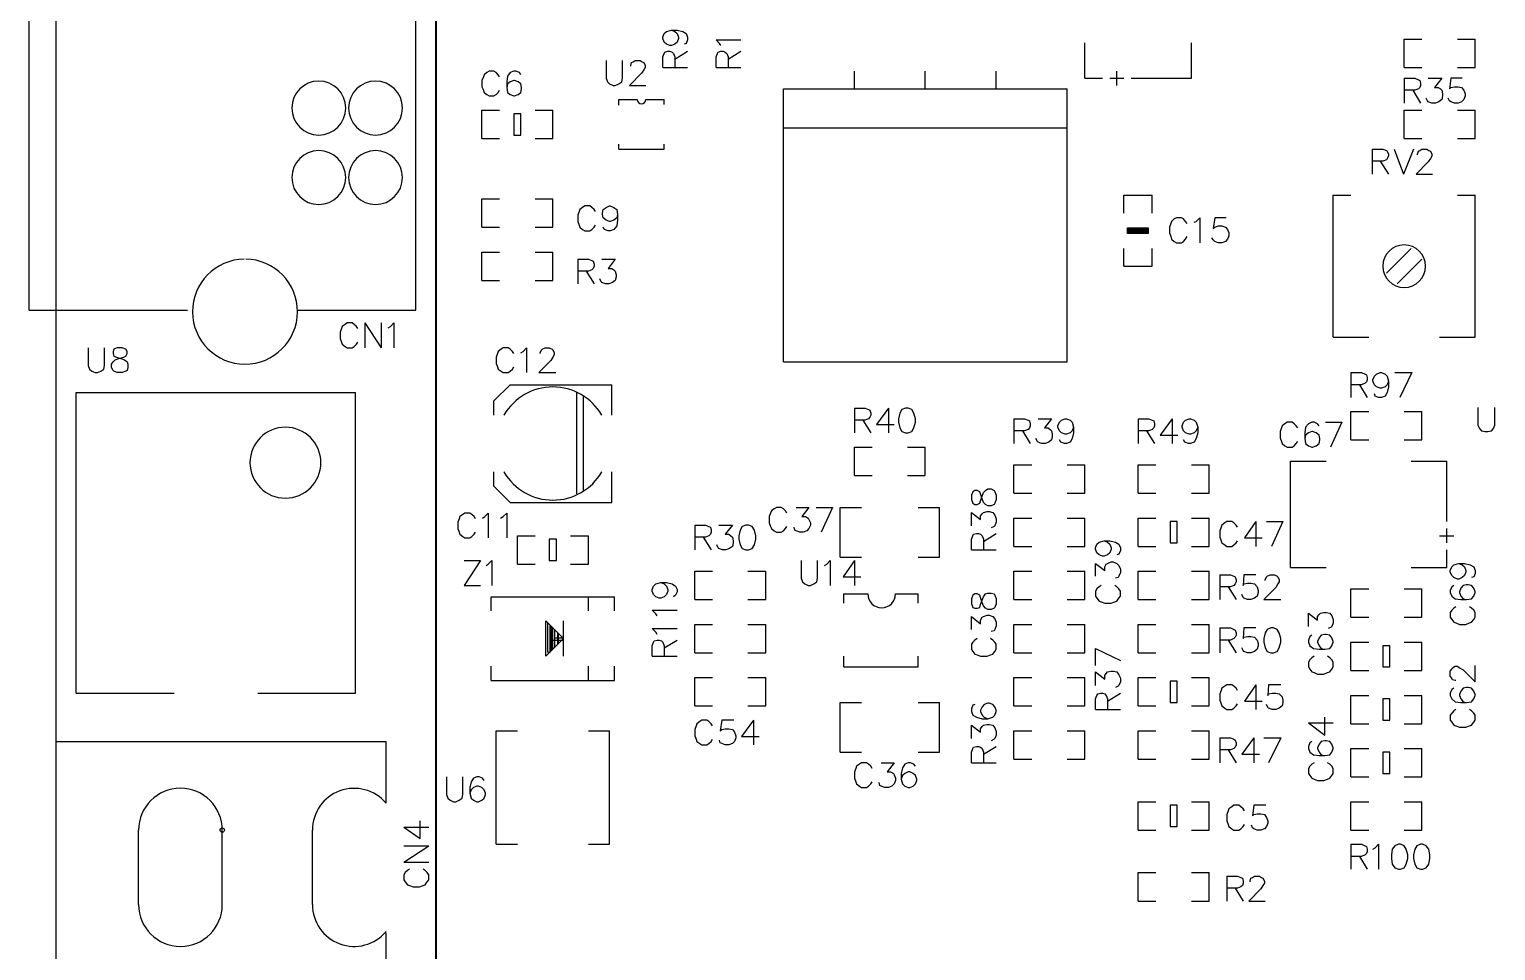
# Model space of a CAD drawing. Extents: x 38.11 to 42.78, y 50.2 to 57.
# Drawn here: x 38.112 to 40.179, y 51.21 to 52.509 of the extents above; entities that cross this region are included whole.
import ezdxf

# ---------------------------------------------------------------- set-up
doc = ezdxf.new("R2010")
doc.units = 0
doc.layers.get('0').update_dxf_attribs({"linetype": 'CONTINUOUS'})
doc.layers.add('gm1', color=3, linetype='CONTINUOUS')
doc.layers.add('gto', color=1, linetype='CONTINUOUS')

# ---------------------------------------------------------------- blocks, each defined once
blk = doc.blocks.new('D87')
blk.add_circle((0, 0), 0.003)
blk = doc.blocks.new('D92')
blk.add_lwpolyline([(-0.005, -0.015), (0.005, -0.015), (0.005, 0.015), (-0.005, 0.015)], close=True)

msp = doc.modelspace()

# ---------------------------------------------------------------- linework, layer by layer
at = {"layer": 'gm1', "color": 3}
msp.add_lwpolyline([(38.15, 50.2), (38.15, 57), (42.65, 57)], dxfattribs=at)
at = {"layer": 'gto', "color": 1}
for points in [[(38.15, 50.2), (38.15, 57), (42.65, 57)], [(38.685, 50.993), (38.685, 52.725)], [(38.686, 50.993), (38.686, 52.725)], [(38.112, 52.113), (38.112, 52.585)], [(38.657, 52.113), (38.657, 52.585)], [(39.017, 52.508), (39.022, 52.506), (39.025, 52.503), (39.027, 52.498), (39.027, 52.496), (39.025, 52.491), (39.022, 52.488), (39.017, 52.486), (39.015, 52.486), (39.01, 52.488), (39.007, 52.491), (39.005, 52.496), (39.005, 52.498), (39.007, 52.503), (39.01, 52.506), (39.017, 52.508), (39.025, 52.508), (39.033, 52.506), (39.038, 52.503), (39.04, 52.498), (39.04, 52.494), (39.038, 52.489), (39.035, 52.488)], [(39.087, 52.486), (39.085, 52.489), (39.08, 52.494), (39.115, 52.494)], [(39.6, 52.44), (39.6, 52.49)], [(39.75, 52.44), (39.75, 52.49)], [(40.05, 52.455), (40.05, 52.495), (40.075, 52.495)], [(40.125, 52.495), (40.15, 52.495)], [(40.15, 52.455), (40.15, 52.495)], [(38.925, 52.465), (38.925, 52.44), (38.927, 52.435), (38.93, 52.432), (38.935, 52.43), (38.938, 52.43), (38.943, 52.432), (38.947, 52.435), (38.948, 52.44), (38.948, 52.465)], [(38.96, 52.457), (38.96, 52.458), (38.961, 52.462), (38.963, 52.463), (38.966, 52.465), (38.973, 52.465), (38.976, 52.463), (38.978, 52.462), (38.98, 52.458), (38.98, 52.455), (38.978, 52.452), (38.975, 52.447), (38.958, 52.43), (38.981, 52.43)], [(39.005, 52.455), (39.005, 52.47), (39.007, 52.475), (39.008, 52.477), (39.012, 52.478), (39.015, 52.478), (39.018, 52.477), (39.02, 52.475), (39.022, 52.47), (39.022, 52.455)], [(39.022, 52.467), (39.04, 52.478)], [(39.08, 52.455), (39.08, 52.47), (39.082, 52.475), (39.083, 52.477), (39.087, 52.478), (39.09, 52.478), (39.093, 52.477), (39.095, 52.475), (39.097, 52.47), (39.097, 52.455)], [(39.097, 52.467), (39.115, 52.478)], [(38.775, 52.442), (38.773, 52.445), (38.77, 52.448), (38.767, 52.45), (38.76, 52.45), (38.757, 52.448), (38.753, 52.445), (38.752, 52.442), (38.75, 52.437), (38.75, 52.428), (38.752, 52.423), (38.753, 52.42), (38.757, 52.417), (38.76, 52.415), (38.767, 52.415), (38.77, 52.417), (38.773, 52.42), (38.775, 52.423)], [(38.805, 52.445), (38.803, 52.448), (38.798, 52.45), (38.795, 52.45), (38.79, 52.448), (38.786, 52.443), (38.785, 52.435), (38.785, 52.427), (38.786, 52.42), (38.79, 52.417), (38.795, 52.415), (38.796, 52.415), (38.801, 52.417), (38.805, 52.42), (38.806, 52.425), (38.806, 52.427), (38.805, 52.432), (38.801, 52.435), (38.796, 52.437), (38.795, 52.437), (38.79, 52.435), (38.786, 52.432), (38.785, 52.427)], [(39.005, 52.455), (39.04, 52.455)], [(39.08, 52.455), (39.115, 52.455)], [(39.275, 52.425), (39.275, 52.45)], [(39.375, 52.425), (39.375, 52.45)], [(39.475, 52.425), (39.475, 52.45)], [(39.6, 52.44), (39.6, 52.45)], [(39.6, 52.44), (39.625, 52.44)], [(39.635, 52.44), (39.655, 52.44)], [(39.645, 52.43), (39.645, 52.45)], [(39.665, 52.44), (39.75, 52.44)], [(40.05, 52.455), (40.075, 52.455)], [(40.05, 52.44), (40.05, 52.405)], [(40.05, 52.44), (40.065, 52.44), (40.07, 52.438), (40.072, 52.437), (40.073, 52.433), (40.073, 52.43), (40.072, 52.427), (40.07, 52.425), (40.065, 52.423), (40.05, 52.423)], [(40.084, 52.44), (40.103, 52.44), (40.093, 52.427), (40.098, 52.427), (40.101, 52.425), (40.103, 52.423), (40.104, 52.418), (40.104, 52.415), (40.103, 52.41), (40.099, 52.407), (40.094, 52.405), (40.089, 52.405), (40.084, 52.407), (40.083, 52.408), (40.081, 52.412)], [(40.132, 52.44), (40.116, 52.44), (40.114, 52.425), (40.116, 52.427), (40.121, 52.428), (40.126, 52.428), (40.131, 52.427), (40.134, 52.423), (40.136, 52.418), (40.136, 52.415), (40.134, 52.41), (40.131, 52.407), (40.126, 52.405), (40.121, 52.405), (40.116, 52.407), (40.114, 52.408), (40.112, 52.412)], [(40.125, 52.455), (40.15, 52.455)], [(39.175, 52.04), (39.175, 52.425), (39.575, 52.425)], [(39.575, 52.04), (39.575, 52.425)], [(40.062, 52.423), (40.073, 52.405)], [(38.943, 52.402), (38.943, 52.41)], [(38.943, 52.41), (38.969, 52.41)], [(38.981, 52.41), (39.007, 52.41)], [(39.007, 52.403), (39.007, 52.41)], [(38.75, 52.355), (38.75, 52.395), (38.775, 52.395)], [(38.825, 52.395), (38.85, 52.395)], [(38.85, 52.355), (38.85, 52.395)], [(40.05, 52.395), (40.075, 52.395)], [(40.05, 52.355), (40.05, 52.395)], [(40.125, 52.355), (40.15, 52.355), (40.15, 52.395)], [(40.125, 52.395), (40.15, 52.395)], [(39.175, 52.37), (39.575, 52.37)], [(38.75, 52.355), (38.775, 52.355)], [(38.825, 52.355), (38.85, 52.355)], [(38.943, 52.34), (38.943, 52.347)], [(38.943, 52.34), (39.007, 52.34)], [(39.007, 52.34), (39.007, 52.347)], [(40.005, 52.34), (40.005, 52.305)], [(40.005, 52.34), (40.02, 52.34), (40.025, 52.338), (40.026, 52.337), (40.028, 52.333), (40.028, 52.33), (40.026, 52.327), (40.025, 52.325), (40.02, 52.323), (40.005, 52.323)], [(40.036, 52.34), (40.049, 52.305)], [(40.063, 52.34), (40.049, 52.305)], [(40.05, 52.355), (40.075, 52.355)], [(40.069, 52.332), (40.069, 52.333), (40.07, 52.337), (40.072, 52.338), (40.075, 52.34), (40.082, 52.34), (40.085, 52.338), (40.087, 52.337), (40.089, 52.333), (40.089, 52.33), (40.087, 52.327), (40.084, 52.322), (40.067, 52.305), (40.09, 52.305)], [(40.016, 52.323), (40.028, 52.305)], [(39.655, 52.25), (39.655, 52.275), (39.695, 52.275)], [(39.695, 52.25), (39.695, 52.275)], [(39.95, 52.275), (39.975, 52.275)], [(39.95, 52.075), (39.95, 52.275)], [(40.1, 52.075), (40.15, 52.075), (40.15, 52.275)], [(40.125, 52.275), (40.15, 52.275)], [(38.75, 52.27), (38.775, 52.27)], [(38.75, 52.23), (38.75, 52.27)], [(38.825, 52.23), (38.85, 52.23), (38.85, 52.27)], [(38.825, 52.27), (38.85, 52.27)], [(38.91, 52.252), (38.908, 52.255), (38.905, 52.258), (38.902, 52.26), (38.895, 52.26), (38.892, 52.258), (38.888, 52.255), (38.887, 52.252), (38.885, 52.247), (38.885, 52.238), (38.887, 52.233), (38.888, 52.23), (38.892, 52.227), (38.895, 52.225), (38.902, 52.225), (38.905, 52.227), (38.908, 52.23), (38.91, 52.233)], [(38.941, 52.248), (38.94, 52.243), (38.936, 52.24), (38.931, 52.238), (38.93, 52.238), (38.925, 52.24), (38.921, 52.243), (38.92, 52.248), (38.92, 52.25), (38.921, 52.255), (38.925, 52.258), (38.93, 52.26), (38.931, 52.26), (38.936, 52.258), (38.94, 52.255), (38.941, 52.248), (38.941, 52.24), (38.94, 52.232), (38.936, 52.227), (38.931, 52.225), (38.928, 52.225), (38.923, 52.227), (38.921, 52.23)], [(39.744, 52.235), (39.742, 52.238), (39.739, 52.242), (39.736, 52.243), (39.729, 52.243), (39.726, 52.242), (39.722, 52.238), (39.721, 52.235), (39.719, 52.23), (39.719, 52.222), (39.721, 52.217), (39.722, 52.213), (39.726, 52.21), (39.729, 52.208), (39.736, 52.208), (39.739, 52.21), (39.742, 52.213), (39.744, 52.217)], [(39.754, 52.237), (39.757, 52.238), (39.762, 52.243), (39.762, 52.208)], [(39.799, 52.243), (39.783, 52.243), (39.781, 52.228), (39.783, 52.23), (39.788, 52.232), (39.793, 52.232), (39.798, 52.23), (39.801, 52.227), (39.803, 52.222), (39.803, 52.218), (39.801, 52.213), (39.798, 52.21), (39.793, 52.208), (39.788, 52.208), (39.783, 52.21), (39.781, 52.212), (39.779, 52.215)], [(38.75, 52.23), (38.775, 52.23)], [(39.66, 52.221), (39.66, 52.229), (39.689, 52.229), (39.689, 52.221), (39.66, 52.221)], [(39.661, 52.221), (39.661, 52.229), (39.689, 52.229), (39.689, 52.221), (39.661, 52.221)], [(39.662, 52.222), (39.662, 52.228), (39.688, 52.228), (39.688, 52.222), (39.662, 52.222)], [(39.663, 52.223), (39.663, 52.227), (39.687, 52.227), (39.687, 52.223), (39.663, 52.223)], [(39.664, 52.224), (39.664, 52.226), (39.686, 52.226), (39.686, 52.224), (39.664, 52.224)], [(39.665, 52.225), (39.665, 52.225), (39.685, 52.225), (39.685, 52.225), (39.665, 52.225)], [(39.666, 52.224), (39.685, 52.225)], [(38.75, 52.195), (38.775, 52.195)], [(38.75, 52.155), (38.75, 52.195)], [(38.825, 52.155), (38.85, 52.155), (38.85, 52.195)], [(38.825, 52.195), (38.85, 52.195)], [(39.655, 52.175), (39.655, 52.2)], [(39.695, 52.175), (39.695, 52.2)], [(40.025, 52.165), (40.06, 52.2)], [(38.885, 52.185), (38.885, 52.15)], [(38.885, 52.185), (38.9, 52.185), (38.905, 52.183), (38.907, 52.182), (38.908, 52.178), (38.908, 52.175), (38.907, 52.172), (38.905, 52.17), (38.9, 52.168), (38.885, 52.168)], [(38.919, 52.185), (38.938, 52.185), (38.928, 52.172), (38.933, 52.172), (38.936, 52.17), (38.938, 52.168), (38.939, 52.163), (38.939, 52.16), (38.938, 52.155), (38.934, 52.152), (38.929, 52.15), (38.924, 52.15), (38.919, 52.152), (38.918, 52.153), (38.916, 52.157)], [(39.655, 52.175), (39.695, 52.175)], [(40.04, 52.15), (40.075, 52.185)], [(38.75, 52.155), (38.775, 52.155)], [(38.897, 52.168), (38.908, 52.15)], [(38.112, 52.113), (38.335, 52.113)], [(38.489, 52.113), (38.657, 52.113)], [(38.575, 52.087), (38.573, 52.09), (38.57, 52.093), (38.567, 52.095), (38.56, 52.095), (38.557, 52.093), (38.553, 52.09), (38.552, 52.087), (38.55, 52.082), (38.55, 52.073), (38.552, 52.068), (38.553, 52.065), (38.557, 52.062), (38.56, 52.06), (38.567, 52.06), (38.57, 52.062), (38.573, 52.065), (38.575, 52.068)], [(38.585, 52.095), (38.585, 52.06)], [(38.585, 52.095), (38.608, 52.06)], [(38.608, 52.095), (38.608, 52.06)], [(38.618, 52.088), (38.621, 52.09), (38.626, 52.095), (38.626, 52.06)], [(39.95, 52.075), (40, 52.075)], [(38.195, 52.06), (38.195, 52.035), (38.197, 52.03), (38.2, 52.027), (38.205, 52.025), (38.208, 52.025), (38.213, 52.027), (38.217, 52.03), (38.218, 52.035), (38.218, 52.06)], [(38.236, 52.06), (38.231, 52.058), (38.23, 52.055), (38.23, 52.052), (38.231, 52.048), (38.235, 52.047), (38.241, 52.045), (38.246, 52.043), (38.25, 52.04), (38.251, 52.037), (38.251, 52.032), (38.25, 52.028), (38.248, 52.027), (38.243, 52.025), (38.236, 52.025), (38.231, 52.027), (38.23, 52.028), (38.228, 52.032), (38.228, 52.037), (38.23, 52.04), (38.233, 52.043), (38.238, 52.045), (38.245, 52.047), (38.248, 52.048), (38.25, 52.052), (38.25, 52.055), (38.248, 52.058), (38.243, 52.06), (38.236, 52.06)], [(38.795, 52.052), (38.793, 52.055), (38.79, 52.058), (38.787, 52.06), (38.78, 52.06), (38.777, 52.058), (38.773, 52.055), (38.772, 52.052), (38.77, 52.047), (38.77, 52.038), (38.772, 52.033), (38.773, 52.03), (38.777, 52.027), (38.78, 52.025), (38.787, 52.025), (38.79, 52.027), (38.793, 52.03), (38.795, 52.033)], [(38.805, 52.053), (38.808, 52.055), (38.813, 52.06), (38.813, 52.025)], [(38.832, 52.052), (38.832, 52.053), (38.834, 52.057), (38.835, 52.058), (38.839, 52.06), (38.845, 52.06), (38.849, 52.058), (38.85, 52.057), (38.852, 52.053), (38.852, 52.05), (38.85, 52.047), (38.847, 52.042), (38.83, 52.025), (38.854, 52.025)], [(39.175, 52.04), (39.205, 52.04)], [(39.205, 52.04), (39.26, 52.04)], [(39.26, 52.04), (39.485, 52.04)], [(39.485, 52.04), (39.555, 52.04)], [(39.555, 52.04), (39.575, 52.04)], [(38.767, 51.985), (38.79, 52.008)], [(38.79, 52.008), (38.933, 52.008)], [(38.79, 52.008), (38.815, 52.008)], [(38.933, 51.965), (38.933, 52.008)], [(39.975, 52.025), (39.975, 51.99)], [(39.975, 52.025), (39.99, 52.025), (39.995, 52.023), (39.997, 52.022), (39.998, 52.018), (39.998, 52.015), (39.997, 52.012), (39.995, 52.01), (39.99, 52.008), (39.975, 52.008)], [(39.987, 52.008), (39.998, 51.99)], [(40.028, 52.013), (40.026, 52.008), (40.023, 52.005), (40.018, 52.003), (40.016, 52.003), (40.011, 52.005), (40.008, 52.008), (40.006, 52.013), (40.006, 52.015), (40.008, 52.02), (40.011, 52.023), (40.016, 52.025), (40.018, 52.025), (40.023, 52.023), (40.026, 52.02), (40.028, 52.013), (40.028, 52.005), (40.026, 51.997), (40.023, 51.992), (40.018, 51.99), (40.014, 51.99), (40.009, 51.992), (40.008, 51.995)], [(40.037, 52.025), (40.061, 52.025)], [(40.061, 52.025), (40.044, 51.99)], [(38.178, 51.573), (38.178, 51.997), (38.473, 51.997)], [(38.473, 51.997), (38.572, 51.997)], [(38.572, 51.573), (38.572, 51.997)], [(38.884, 51.854), (38.884, 51.998)], [(38.893, 51.858), (38.893, 51.992)], [(38.767, 51.965), (38.767, 51.985)], [(39.275, 51.975), (39.275, 51.94)], [(39.275, 51.975), (39.29, 51.975), (39.295, 51.973), (39.297, 51.972), (39.298, 51.968), (39.298, 51.965), (39.297, 51.962), (39.295, 51.96), (39.29, 51.958), (39.275, 51.958)], [(39.323, 51.975), (39.306, 51.952), (39.331, 51.952)], [(39.323, 51.975), (39.323, 51.94)], [(39.347, 51.975), (39.342, 51.973), (39.339, 51.968), (39.337, 51.96), (39.337, 51.955), (39.339, 51.947), (39.342, 51.942), (39.347, 51.94), (39.351, 51.94), (39.356, 51.942), (39.359, 51.947), (39.361, 51.955), (39.361, 51.96), (39.359, 51.968), (39.356, 51.973), (39.351, 51.975), (39.347, 51.975)], [(39.975, 51.97), (40, 51.97)], [(39.975, 51.93), (39.975, 51.97)], [(40.05, 51.93), (40.075, 51.93), (40.075, 51.97)], [(40.05, 51.97), (40.075, 51.97)], [(40.154, 51.976), (40.154, 51.951), (40.156, 51.946), (40.159, 51.943), (40.164, 51.942), (40.168, 51.942), (40.173, 51.943), (40.176, 51.946), (40.178, 51.951), (40.178, 51.976)], [(39.287, 51.958), (39.298, 51.94)], [(39.5, 51.96), (39.5, 51.925)], [(39.5, 51.96), (39.515, 51.96), (39.52, 51.958), (39.522, 51.957), (39.523, 51.953), (39.523, 51.95), (39.522, 51.947), (39.52, 51.945), (39.515, 51.943), (39.5, 51.943)], [(39.534, 51.96), (39.553, 51.96), (39.543, 51.947), (39.548, 51.947), (39.551, 51.945), (39.553, 51.943), (39.554, 51.938), (39.554, 51.935), (39.553, 51.93), (39.549, 51.927), (39.544, 51.925), (39.539, 51.925), (39.534, 51.927), (39.533, 51.928), (39.531, 51.932)], [(39.584, 51.948), (39.582, 51.943), (39.579, 51.94), (39.574, 51.938), (39.572, 51.938), (39.567, 51.94), (39.564, 51.943), (39.562, 51.948), (39.562, 51.95), (39.564, 51.955), (39.567, 51.958), (39.572, 51.96), (39.574, 51.96), (39.579, 51.958), (39.582, 51.955), (39.584, 51.948), (39.584, 51.94), (39.582, 51.932), (39.579, 51.927), (39.574, 51.925), (39.571, 51.925), (39.566, 51.927), (39.564, 51.93)], [(39.675, 51.96), (39.675, 51.925)], [(39.675, 51.96), (39.69, 51.96), (39.695, 51.958), (39.697, 51.957), (39.698, 51.953), (39.698, 51.95), (39.697, 51.947), (39.695, 51.945), (39.69, 51.943), (39.675, 51.943)], [(39.723, 51.96), (39.706, 51.937), (39.731, 51.937)], [(39.723, 51.96), (39.723, 51.925)], [(39.759, 51.948), (39.757, 51.943), (39.754, 51.94), (39.749, 51.938), (39.747, 51.938), (39.742, 51.94), (39.739, 51.943), (39.737, 51.948), (39.737, 51.95), (39.739, 51.955), (39.742, 51.958), (39.747, 51.96), (39.749, 51.96), (39.754, 51.958), (39.757, 51.955), (39.759, 51.948), (39.759, 51.94), (39.757, 51.932), (39.754, 51.927), (39.749, 51.925), (39.746, 51.925), (39.741, 51.927), (39.739, 51.93)], [(39.9, 51.947), (39.898, 51.95), (39.895, 51.953), (39.892, 51.955), (39.885, 51.955), (39.882, 51.953), (39.878, 51.95), (39.877, 51.947), (39.875, 51.942), (39.875, 51.933), (39.877, 51.928), (39.878, 51.925), (39.882, 51.922), (39.885, 51.92), (39.892, 51.92), (39.895, 51.922), (39.898, 51.925), (39.9, 51.928)], [(39.93, 51.95), (39.928, 51.953), (39.923, 51.955), (39.92, 51.955), (39.915, 51.953), (39.911, 51.948), (39.91, 51.94), (39.91, 51.932), (39.911, 51.925), (39.915, 51.922), (39.92, 51.92), (39.921, 51.92), (39.926, 51.922), (39.93, 51.925), (39.931, 51.93), (39.931, 51.932), (39.93, 51.937), (39.926, 51.94), (39.921, 51.942), (39.92, 51.942), (39.915, 51.94), (39.911, 51.937), (39.91, 51.932)], [(39.939, 51.955), (39.962, 51.955)], [(39.962, 51.955), (39.946, 51.92)], [(39.512, 51.943), (39.523, 51.925)], [(39.687, 51.943), (39.698, 51.925)], [(39.975, 51.93), (40, 51.93)], [(39.275, 51.88), (39.275, 51.92), (39.3, 51.92)], [(39.35, 51.92), (39.375, 51.92)], [(39.375, 51.88), (39.375, 51.92)], [(38.767, 51.865), (38.767, 51.885)], [(38.933, 51.842), (38.933, 51.885)], [(39.5, 51.855), (39.5, 51.895), (39.525, 51.895)], [(39.575, 51.895), (39.6, 51.895)], [(39.6, 51.855), (39.6, 51.895)], [(39.675, 51.855), (39.675, 51.895), (39.7, 51.895)], [(39.75, 51.895), (39.775, 51.895)], [(39.775, 51.855), (39.775, 51.895)], [(39.89, 51.75), (39.89, 51.9), (39.94, 51.9)], [(40.06, 51.9), (40.11, 51.9)], [(40.11, 51.815), (40.11, 51.9)], [(38.767, 51.865), (38.79, 51.842)], [(39.275, 51.88), (39.3, 51.88)], [(39.35, 51.88), (39.375, 51.88)], [(38.79, 51.842), (38.933, 51.842)], [(38.79, 51.842), (38.802, 51.842)], [(38.791, 51.842), (38.799, 51.842)], [(39.44, 51.846), (39.442, 51.841), (39.445, 51.839), (39.448, 51.839), (39.452, 51.841), (39.453, 51.844), (39.455, 51.851), (39.457, 51.856), (39.46, 51.859), (39.463, 51.861), (39.468, 51.861), (39.472, 51.859), (39.473, 51.857), (39.475, 51.852), (39.475, 51.846), (39.473, 51.841), (39.472, 51.839), (39.468, 51.837), (39.463, 51.837), (39.46, 51.839), (39.457, 51.842), (39.455, 51.847), (39.453, 51.854), (39.452, 51.857), (39.448, 51.859), (39.445, 51.859), (39.442, 51.857), (39.44, 51.852), (39.44, 51.846)], [(39.5, 51.855), (39.525, 51.855)], [(39.575, 51.855), (39.6, 51.855)], [(39.675, 51.855), (39.7, 51.855)], [(39.75, 51.855), (39.775, 51.855)], [(38.741, 51.819), (38.739, 51.822), (38.736, 51.825), (38.733, 51.827), (38.726, 51.827), (38.723, 51.825), (38.719, 51.822), (38.718, 51.819), (38.716, 51.814), (38.716, 51.805), (38.718, 51.8), (38.719, 51.797), (38.723, 51.794), (38.726, 51.792), (38.733, 51.792), (38.736, 51.794), (38.739, 51.797), (38.741, 51.8)], [(38.751, 51.82), (38.754, 51.822), (38.759, 51.827), (38.759, 51.792)], [(38.776, 51.82), (38.78, 51.822), (38.785, 51.827), (38.785, 51.792)], [(39.18, 51.827), (39.178, 51.83), (39.175, 51.833), (39.172, 51.835), (39.165, 51.835), (39.162, 51.833), (39.158, 51.83), (39.157, 51.827), (39.155, 51.822), (39.155, 51.813), (39.157, 51.808), (39.158, 51.805), (39.162, 51.802), (39.165, 51.8), (39.172, 51.8), (39.175, 51.802), (39.178, 51.805), (39.18, 51.808)], [(39.193, 51.835), (39.211, 51.835), (39.201, 51.822), (39.206, 51.822), (39.21, 51.82), (39.211, 51.818), (39.213, 51.813), (39.213, 51.81), (39.211, 51.805), (39.208, 51.802), (39.203, 51.8), (39.198, 51.8), (39.193, 51.802), (39.191, 51.803), (39.19, 51.807)], [(39.221, 51.835), (39.244, 51.835)], [(39.244, 51.835), (39.228, 51.8)], [(39.255, 51.765), (39.255, 51.835), (39.285, 51.835)], [(39.365, 51.835), (39.395, 51.835)], [(39.395, 51.765), (39.395, 51.835)], [(39.44, 51.809), (39.44, 51.828), (39.453, 51.818), (39.453, 51.823), (39.455, 51.826), (39.457, 51.828), (39.462, 51.829), (39.465, 51.829), (39.47, 51.828), (39.473, 51.824), (39.475, 51.819), (39.475, 51.814), (39.473, 51.809), (39.472, 51.808), (39.468, 51.806)], [(39.5, 51.78), (39.5, 51.82), (39.525, 51.82)], [(39.575, 51.82), (39.6, 51.82)], [(39.6, 51.78), (39.6, 51.82)], [(39.675, 51.82), (39.7, 51.82)], [(39.675, 51.78), (39.675, 51.82)], [(39.75, 51.78), (39.775, 51.78), (39.775, 51.82)], [(39.75, 51.82), (39.775, 51.82)], [(39.05, 51.81), (39.05, 51.775)], [(39.05, 51.81), (39.065, 51.81), (39.07, 51.808), (39.072, 51.807), (39.073, 51.803), (39.073, 51.8), (39.072, 51.797), (39.07, 51.795), (39.065, 51.793), (39.05, 51.793)], [(39.084, 51.81), (39.103, 51.81), (39.093, 51.797), (39.098, 51.797), (39.101, 51.795), (39.103, 51.793), (39.104, 51.788), (39.104, 51.785), (39.103, 51.78), (39.099, 51.777), (39.094, 51.775), (39.089, 51.775), (39.084, 51.777), (39.083, 51.778), (39.081, 51.782)], [(39.122, 51.81), (39.117, 51.808), (39.114, 51.803), (39.112, 51.795), (39.112, 51.79), (39.114, 51.782), (39.117, 51.777), (39.122, 51.775), (39.126, 51.775), (39.131, 51.777), (39.134, 51.782), (39.136, 51.79), (39.136, 51.795), (39.134, 51.803), (39.131, 51.808), (39.126, 51.81), (39.122, 51.81)], [(39.815, 51.807), (39.813, 51.81), (39.81, 51.813), (39.807, 51.815), (39.8, 51.815), (39.797, 51.813), (39.793, 51.81), (39.792, 51.807), (39.79, 51.802), (39.79, 51.793), (39.792, 51.788), (39.793, 51.785), (39.797, 51.782), (39.8, 51.78), (39.807, 51.78), (39.81, 51.782), (39.813, 51.785), (39.815, 51.788)], [(39.841, 51.815), (39.825, 51.792), (39.85, 51.792)], [(39.841, 51.815), (39.841, 51.78)], [(39.856, 51.815), (39.879, 51.815)], [(39.879, 51.815), (39.863, 51.78)], [(40.11, 51.785), (40.11, 51.805)], [(38.8, 51.795), (38.825, 51.795)], [(38.8, 51.755), (38.8, 51.795)], [(38.875, 51.755), (38.9, 51.755), (38.9, 51.795)], [(38.875, 51.795), (38.9, 51.795)], [(39.062, 51.793), (39.073, 51.775)], [(39.44, 51.775), (39.44, 51.79), (39.442, 51.795), (39.443, 51.797), (39.447, 51.798), (39.45, 51.798), (39.453, 51.797), (39.455, 51.795), (39.457, 51.79), (39.457, 51.775)], [(39.457, 51.787), (39.475, 51.798)], [(39.5, 51.78), (39.525, 51.78)], [(39.575, 51.78), (39.6, 51.78)], [(39.627, 51.788), (39.632, 51.786), (39.635, 51.783), (39.637, 51.778), (39.637, 51.776), (39.635, 51.771), (39.632, 51.768), (39.627, 51.766), (39.625, 51.766), (39.62, 51.768), (39.617, 51.771), (39.615, 51.776), (39.615, 51.778), (39.617, 51.783), (39.62, 51.786), (39.627, 51.788), (39.635, 51.788), (39.643, 51.786), (39.648, 51.783), (39.65, 51.778), (39.65, 51.774), (39.648, 51.769), (39.645, 51.768)], [(39.675, 51.78), (39.7, 51.78)], [(40.1, 51.795), (40.12, 51.795)], [(38.748, 51.76), (38.725, 51.725)], [(38.725, 51.76), (38.748, 51.76)], [(38.756, 51.753), (38.759, 51.755), (38.764, 51.76), (38.764, 51.725)], [(39.2, 51.76), (39.2, 51.735), (39.202, 51.73), (39.205, 51.727), (39.21, 51.725), (39.213, 51.725), (39.218, 51.727), (39.222, 51.73), (39.223, 51.735), (39.223, 51.76)], [(39.233, 51.753), (39.236, 51.755), (39.241, 51.76), (39.241, 51.725)], [(39.255, 51.765), (39.285, 51.765)], [(39.275, 51.76), (39.259, 51.737), (39.284, 51.737)], [(39.275, 51.76), (39.275, 51.725)], [(39.365, 51.765), (39.395, 51.765)], [(39.44, 51.775), (39.475, 51.775)], [(39.615, 51.738), (39.615, 51.756), (39.628, 51.746), (39.628, 51.751), (39.63, 51.755), (39.632, 51.756), (39.637, 51.758), (39.64, 51.758), (39.645, 51.756), (39.648, 51.753), (39.65, 51.748), (39.65, 51.743), (39.648, 51.738), (39.647, 51.736), (39.643, 51.735)], [(40.11, 51.75), (40.11, 51.775)], [(38.8, 51.755), (38.825, 51.755)], [(39.05, 51.745), (39.075, 51.745)], [(39.05, 51.705), (39.05, 51.745)], [(39.125, 51.705), (39.15, 51.705), (39.15, 51.745)], [(39.125, 51.745), (39.15, 51.745)], [(39.5, 51.745), (39.525, 51.745)], [(39.5, 51.705), (39.5, 51.745)], [(39.575, 51.705), (39.6, 51.705), (39.6, 51.745)], [(39.575, 51.745), (39.6, 51.745)], [(39.675, 51.705), (39.675, 51.745), (39.7, 51.745)], [(39.75, 51.745), (39.775, 51.745)], [(39.775, 51.705), (39.775, 51.745)], [(39.79, 51.74), (39.79, 51.705)], [(39.79, 51.74), (39.805, 51.74), (39.81, 51.738), (39.812, 51.737), (39.813, 51.733), (39.813, 51.73), (39.812, 51.727), (39.81, 51.725), (39.805, 51.723), (39.79, 51.723)], [(39.841, 51.74), (39.824, 51.74), (39.823, 51.725), (39.824, 51.727), (39.829, 51.728), (39.834, 51.728), (39.839, 51.727), (39.843, 51.723), (39.844, 51.718), (39.844, 51.715), (39.843, 51.71), (39.839, 51.707), (39.834, 51.705), (39.829, 51.705), (39.824, 51.707), (39.823, 51.708), (39.821, 51.712)], [(39.854, 51.732), (39.854, 51.733), (39.856, 51.737), (39.857, 51.738), (39.861, 51.74), (39.867, 51.74), (39.871, 51.738), (39.872, 51.737), (39.874, 51.733), (39.874, 51.73), (39.872, 51.727), (39.869, 51.722), (39.852, 51.705), (39.876, 51.705)], [(39.89, 51.75), (39.94, 51.75)], [(40.06, 51.75), (40.11, 51.75)], [(40.1, 51.75), (40.11, 51.75)], [(40.127, 51.756), (40.132, 51.754), (40.135, 51.751), (40.137, 51.746), (40.137, 51.744), (40.135, 51.739), (40.132, 51.736), (40.127, 51.734), (40.125, 51.734), (40.12, 51.736), (40.117, 51.739), (40.115, 51.744), (40.115, 51.746), (40.117, 51.751), (40.12, 51.754), (40.127, 51.756), (40.135, 51.756), (40.143, 51.754), (40.148, 51.751), (40.15, 51.746), (40.15, 51.742), (40.148, 51.737), (40.145, 51.736)], [(38.725, 51.725), (38.748, 51.725)], [(39.002, 51.729), (39.007, 51.727), (39.01, 51.724), (39.012, 51.719), (39.012, 51.717), (39.01, 51.712), (39.007, 51.709), (39.002, 51.707), (39, 51.707), (38.995, 51.709), (38.992, 51.712), (38.99, 51.717), (38.99, 51.719), (38.992, 51.724), (38.995, 51.727), (39.002, 51.729), (39.01, 51.729), (39.018, 51.727), (39.023, 51.724), (39.025, 51.719), (39.025, 51.716), (39.023, 51.711), (39.02, 51.709)], [(39.623, 51.725), (39.62, 51.723), (39.617, 51.72), (39.615, 51.717), (39.615, 51.71), (39.617, 51.707), (39.62, 51.703), (39.623, 51.702), (39.628, 51.7), (39.637, 51.7), (39.642, 51.702), (39.645, 51.703), (39.648, 51.707), (39.65, 51.71), (39.65, 51.717), (39.648, 51.72), (39.645, 51.723), (39.642, 51.725)], [(39.802, 51.723), (39.813, 51.705)], [(39.975, 51.72), (40, 51.72)], [(39.975, 51.68), (39.975, 51.72)], [(40.05, 51.68), (40.075, 51.68), (40.075, 51.72)], [(40.05, 51.72), (40.075, 51.72)], [(40.12, 51.725), (40.117, 51.723), (40.115, 51.718), (40.115, 51.715), (40.117, 51.71), (40.122, 51.706), (40.13, 51.705), (40.138, 51.705), (40.145, 51.706), (40.148, 51.71), (40.15, 51.715), (40.15, 51.716), (40.148, 51.721), (40.145, 51.725), (40.14, 51.726), (40.138, 51.726), (40.133, 51.725), (40.13, 51.721), (40.128, 51.716), (40.128, 51.715), (40.13, 51.71), (40.133, 51.706), (40.138, 51.705)], [(38.763, 51.689), (38.763, 51.709)], [(38.763, 51.709), (38.937, 51.709)], [(38.9, 51.689), (38.9, 51.709)], [(38.937, 51.689), (38.937, 51.709)], [(39.05, 51.705), (39.075, 51.705)], [(39.26, 51.713), (39.294, 51.713)], [(39.26, 51.7), (39.26, 51.713)], [(39.333, 51.713), (39.365, 51.713)], [(39.365, 51.7), (39.365, 51.713)], [(39.44, 51.699), (39.442, 51.694), (39.445, 51.693), (39.448, 51.693), (39.452, 51.694), (39.453, 51.698), (39.455, 51.704), (39.457, 51.709), (39.46, 51.713), (39.463, 51.714), (39.468, 51.714), (39.472, 51.713), (39.473, 51.711), (39.475, 51.706), (39.475, 51.699), (39.473, 51.694), (39.472, 51.693), (39.468, 51.691), (39.463, 51.691), (39.46, 51.693), (39.457, 51.696), (39.455, 51.701), (39.453, 51.708), (39.452, 51.711), (39.448, 51.713), (39.445, 51.713), (39.442, 51.711), (39.44, 51.706), (39.44, 51.699)], [(39.5, 51.705), (39.525, 51.705)], [(39.675, 51.705), (39.7, 51.705)], [(39.75, 51.705), (39.775, 51.705)], [(38.997, 51.682), (38.995, 51.685), (38.99, 51.69), (39.025, 51.69)], [(39.44, 51.663), (39.44, 51.681), (39.453, 51.671), (39.453, 51.676), (39.455, 51.68), (39.457, 51.681), (39.462, 51.683), (39.465, 51.683), (39.47, 51.681), (39.473, 51.678), (39.475, 51.673), (39.475, 51.668), (39.473, 51.663), (39.472, 51.661), (39.468, 51.66)], [(39.915, 51.667), (39.915, 51.686), (39.928, 51.676), (39.928, 51.681), (39.93, 51.684), (39.932, 51.686), (39.937, 51.687), (39.94, 51.687), (39.945, 51.686), (39.948, 51.682), (39.95, 51.677), (39.95, 51.672), (39.948, 51.667), (39.947, 51.666), (39.943, 51.664)], [(39.975, 51.68), (40, 51.68)], [(40.123, 51.695), (40.12, 51.693), (40.117, 51.69), (40.115, 51.687), (40.115, 51.68), (40.117, 51.677), (40.12, 51.673), (40.123, 51.672), (40.128, 51.67), (40.137, 51.67), (40.142, 51.672), (40.145, 51.673), (40.148, 51.677), (40.15, 51.68), (40.15, 51.687), (40.148, 51.69), (40.145, 51.693), (40.142, 51.695)], [(38.84, 51.675), (38.865, 51.65)], [(38.84, 51.625), (38.84, 51.675)], [(38.843, 51.631), (38.843, 51.672)], [(38.846, 51.631), (38.846, 51.669)], [(38.848, 51.633), (38.848, 51.667)], [(38.85, 51.635), (38.85, 51.665)], [(38.853, 51.638), (38.853, 51.662)], [(38.857, 51.642), (38.857, 51.658)], [(38.858, 51.643), (38.858, 51.657)], [(38.865, 51.625), (38.865, 51.675)], [(38.997, 51.656), (38.995, 51.659), (38.99, 51.664), (39.025, 51.664)], [(39.05, 51.67), (39.075, 51.67)], [(39.05, 51.63), (39.05, 51.67)], [(39.125, 51.63), (39.15, 51.63), (39.15, 51.67)], [(39.125, 51.67), (39.15, 51.67)], [(39.5, 51.63), (39.5, 51.67), (39.525, 51.67)], [(39.575, 51.67), (39.6, 51.67)], [(39.6, 51.63), (39.6, 51.67)], [(39.675, 51.67), (39.7, 51.67)], [(39.675, 51.63), (39.675, 51.67)], [(39.75, 51.63), (39.775, 51.63), (39.775, 51.67)], [(39.75, 51.67), (39.775, 51.67)], [(39.79, 51.665), (39.79, 51.63)], [(39.79, 51.665), (39.805, 51.665), (39.81, 51.663), (39.812, 51.662), (39.813, 51.658), (39.813, 51.655), (39.812, 51.652), (39.81, 51.65), (39.805, 51.648), (39.79, 51.648)], [(39.841, 51.665), (39.824, 51.665), (39.823, 51.65), (39.824, 51.652), (39.829, 51.653), (39.834, 51.653), (39.839, 51.652), (39.843, 51.648), (39.844, 51.643), (39.844, 51.64), (39.843, 51.635), (39.839, 51.632), (39.834, 51.63), (39.829, 51.63), (39.824, 51.632), (39.823, 51.633), (39.821, 51.637)], [(39.862, 51.665), (39.857, 51.663), (39.854, 51.658), (39.852, 51.65), (39.852, 51.645), (39.854, 51.637), (39.857, 51.632), (39.862, 51.63), (39.866, 51.63), (39.871, 51.632), (39.874, 51.637), (39.876, 51.645), (39.876, 51.65), (39.874, 51.658), (39.871, 51.663), (39.866, 51.665), (39.862, 51.665)], [(39.92, 51.655), (39.917, 51.653), (39.915, 51.648), (39.915, 51.645), (39.917, 51.64), (39.922, 51.636), (39.93, 51.635), (39.938, 51.635), (39.945, 51.636), (39.948, 51.64), (39.95, 51.645), (39.95, 51.646), (39.948, 51.651), (39.945, 51.655), (39.94, 51.656), (39.938, 51.656), (39.933, 51.655), (39.93, 51.651), (39.928, 51.646), (39.928, 51.645), (39.93, 51.64), (39.933, 51.636), (39.938, 51.635)], [(38.84, 51.625), (38.865, 51.65)], [(38.847, 51.648), (38.865, 51.648)], [(38.853, 51.651), (38.865, 51.651)], [(38.99, 51.625), (38.99, 51.64), (38.992, 51.645), (38.993, 51.647), (38.997, 51.648), (39, 51.648), (39.003, 51.647), (39.005, 51.645), (39.007, 51.64), (39.007, 51.625)], [(39.007, 51.637), (39.025, 51.648)], [(39.448, 51.65), (39.445, 51.648), (39.442, 51.645), (39.44, 51.642), (39.44, 51.635), (39.442, 51.632), (39.445, 51.628), (39.448, 51.627), (39.453, 51.625), (39.462, 51.625), (39.467, 51.627), (39.47, 51.628), (39.473, 51.632), (39.475, 51.635), (39.475, 51.642), (39.473, 51.645), (39.47, 51.648), (39.467, 51.65)], [(39.615, 51.636), (39.65, 51.619)], [(39.615, 51.612), (39.615, 51.636)], [(39.802, 51.648), (39.813, 51.63)], [(39.975, 51.605), (39.975, 51.645), (40, 51.645)], [(40.05, 51.645), (40.075, 51.645)], [(40.075, 51.605), (40.075, 51.645)], [(38.843, 51.631), (38.846, 51.631)], [(38.99, 51.625), (39.025, 51.625)], [(39.05, 51.63), (39.075, 51.63)], [(39.26, 51.61), (39.26, 51.625)], [(39.365, 51.61), (39.365, 51.625)], [(39.5, 51.63), (39.525, 51.63)], [(39.575, 51.63), (39.6, 51.63)], [(39.675, 51.63), (39.7, 51.63)], [(39.923, 51.625), (39.92, 51.623), (39.917, 51.62), (39.915, 51.617), (39.915, 51.61), (39.917, 51.607), (39.92, 51.603), (39.923, 51.602), (39.928, 51.6), (39.937, 51.6), (39.942, 51.602), (39.945, 51.603), (39.948, 51.607), (39.95, 51.61), (39.95, 51.617), (39.948, 51.62), (39.945, 51.623), (39.942, 51.625)], [(38.763, 51.591), (38.763, 51.611)], [(38.9, 51.591), (38.9, 51.611)], [(38.937, 51.591), (38.937, 51.611)], [(39.05, 51.555), (39.05, 51.595), (39.075, 51.595)], [(39.125, 51.595), (39.15, 51.595)], [(39.15, 51.555), (39.15, 51.595)], [(39.26, 51.61), (39.365, 51.61)], [(39.5, 51.595), (39.525, 51.595)], [(39.5, 51.555), (39.5, 51.595)], [(39.575, 51.555), (39.6, 51.555), (39.6, 51.595)], [(39.575, 51.595), (39.6, 51.595)], [(39.615, 51.584), (39.615, 51.603), (39.628, 51.593), (39.628, 51.598), (39.63, 51.601), (39.632, 51.603), (39.637, 51.604), (39.64, 51.604), (39.645, 51.603), (39.648, 51.599), (39.65, 51.594), (39.65, 51.589), (39.648, 51.584), (39.647, 51.583), (39.643, 51.581)], [(39.675, 51.595), (39.7, 51.595)], [(39.675, 51.555), (39.675, 51.595)], [(39.75, 51.555), (39.775, 51.555), (39.775, 51.595)], [(39.75, 51.595), (39.775, 51.595)], [(39.975, 51.605), (40, 51.605)], [(40.05, 51.605), (40.075, 51.605)], [(40.123, 51.591), (40.122, 51.591), (40.118, 51.592), (40.117, 51.594), (40.115, 51.597), (40.115, 51.604), (40.117, 51.607), (40.118, 51.609), (40.122, 51.611), (40.125, 51.611), (40.128, 51.609), (40.133, 51.606), (40.15, 51.589), (40.15, 51.612)], [(38.178, 51.573), (38.316, 51.573)], [(38.434, 51.573), (38.572, 51.573)], [(38.763, 51.591), (38.937, 51.591)], [(39.615, 51.55), (39.615, 51.565), (39.617, 51.57), (39.618, 51.572), (39.622, 51.573), (39.625, 51.573), (39.628, 51.572), (39.63, 51.57), (39.632, 51.565), (39.632, 51.55)], [(39.632, 51.562), (39.65, 51.573)], [(39.815, 51.577), (39.813, 51.58), (39.81, 51.583), (39.807, 51.585), (39.8, 51.585), (39.797, 51.583), (39.793, 51.58), (39.792, 51.577), (39.79, 51.572), (39.79, 51.563), (39.792, 51.558), (39.793, 51.555), (39.797, 51.552), (39.8, 51.55), (39.807, 51.55), (39.81, 51.552), (39.813, 51.555), (39.815, 51.558)], [(39.841, 51.585), (39.825, 51.562), (39.85, 51.562)], [(39.841, 51.585), (39.841, 51.55)], [(39.876, 51.585), (39.859, 51.585), (39.858, 51.57), (39.859, 51.572), (39.864, 51.573), (39.869, 51.573), (39.874, 51.572), (39.878, 51.568), (39.879, 51.563), (39.879, 51.56), (39.878, 51.555), (39.874, 51.552), (39.869, 51.55), (39.864, 51.55), (39.859, 51.552), (39.858, 51.553), (39.856, 51.557)], [(40.12, 51.58), (40.117, 51.578), (40.115, 51.573), (40.115, 51.57), (40.117, 51.565), (40.122, 51.561), (40.13, 51.56), (40.138, 51.56), (40.145, 51.561), (40.148, 51.565), (40.15, 51.57), (40.15, 51.571), (40.148, 51.576), (40.145, 51.58), (40.14, 51.581), (40.138, 51.581), (40.133, 51.58), (40.13, 51.576), (40.128, 51.571), (40.128, 51.57), (40.13, 51.565), (40.133, 51.561), (40.138, 51.56)], [(39.05, 51.555), (39.075, 51.555)], [(39.125, 51.555), (39.15, 51.555)], [(39.255, 51.49), (39.255, 51.56), (39.285, 51.56)], [(39.365, 51.56), (39.395, 51.56)], [(39.395, 51.49), (39.395, 51.56)], [(39.445, 51.557), (39.442, 51.556), (39.44, 51.551), (39.44, 51.547), (39.442, 51.542), (39.447, 51.539), (39.455, 51.537), (39.463, 51.537), (39.47, 51.539), (39.473, 51.542), (39.475, 51.547), (39.475, 51.549), (39.473, 51.554), (39.47, 51.557), (39.465, 51.559), (39.463, 51.559), (39.458, 51.557), (39.455, 51.554), (39.453, 51.549), (39.453, 51.547), (39.455, 51.542), (39.458, 51.539), (39.463, 51.537)], [(39.5, 51.555), (39.525, 51.555)], [(39.675, 51.555), (39.7, 51.555)], [(39.975, 51.53), (39.975, 51.57), (40, 51.57)], [(40.05, 51.57), (40.075, 51.57)], [(40.075, 51.53), (40.075, 51.57)], [(39.075, 51.527), (39.073, 51.53), (39.07, 51.533), (39.067, 51.535), (39.06, 51.535), (39.057, 51.533), (39.053, 51.53), (39.052, 51.527), (39.05, 51.522), (39.05, 51.513), (39.052, 51.508), (39.053, 51.505), (39.057, 51.502), (39.06, 51.5), (39.067, 51.5), (39.07, 51.502), (39.073, 51.505), (39.075, 51.508)], [(39.105, 51.535), (39.088, 51.535), (39.086, 51.52), (39.088, 51.522), (39.093, 51.523), (39.098, 51.523), (39.103, 51.522), (39.106, 51.518), (39.108, 51.513), (39.108, 51.51), (39.106, 51.505), (39.103, 51.502), (39.098, 51.5), (39.093, 51.5), (39.088, 51.502), (39.086, 51.503), (39.085, 51.507)], [(39.133, 51.535), (39.116, 51.512), (39.141, 51.512)], [(39.133, 51.535), (39.133, 51.5)], [(39.615, 51.55), (39.65, 51.55)], [(39.915, 51.531), (39.938, 51.514), (39.938, 51.539)], [(39.915, 51.531), (39.95, 51.531)], [(40.123, 51.55), (40.12, 51.548), (40.117, 51.545), (40.115, 51.542), (40.115, 51.535), (40.117, 51.532), (40.12, 51.528), (40.123, 51.527), (40.128, 51.525), (40.137, 51.525), (40.142, 51.527), (40.145, 51.528), (40.148, 51.532), (40.15, 51.535), (40.15, 51.542), (40.148, 51.545), (40.145, 51.548), (40.142, 51.55)], [(38.77, 51.52), (38.8, 51.52)], [(38.77, 51.36), (38.77, 51.52)], [(38.9, 51.36), (38.93, 51.36), (38.93, 51.52)], [(38.9, 51.52), (38.93, 51.52)], [(39.44, 51.509), (39.44, 51.528), (39.453, 51.518), (39.453, 51.523), (39.455, 51.526), (39.457, 51.528), (39.462, 51.529), (39.465, 51.529), (39.47, 51.528), (39.473, 51.524), (39.475, 51.519), (39.475, 51.514), (39.473, 51.509), (39.472, 51.508), (39.468, 51.506)], [(39.5, 51.52), (39.525, 51.52)], [(39.5, 51.48), (39.5, 51.52)], [(39.575, 51.48), (39.6, 51.48), (39.6, 51.52)], [(39.575, 51.52), (39.6, 51.52)], [(39.675, 51.48), (39.675, 51.52), (39.7, 51.52)], [(39.75, 51.52), (39.775, 51.52)], [(39.775, 51.48), (39.775, 51.52)], [(39.79, 51.51), (39.79, 51.475)], [(39.79, 51.51), (39.805, 51.51), (39.81, 51.508), (39.812, 51.507), (39.813, 51.503), (39.813, 51.5), (39.812, 51.497), (39.81, 51.495), (39.805, 51.493), (39.79, 51.493)], [(39.838, 51.51), (39.821, 51.487), (39.846, 51.487)], [(39.838, 51.51), (39.838, 51.475)], [(39.852, 51.51), (39.876, 51.51)], [(39.876, 51.51), (39.859, 51.475)], [(39.975, 51.53), (40, 51.53)], [(40.05, 51.53), (40.075, 51.53)], [(38.15, 51.505), (38.615, 51.505)], [(38.15, 51.155), (38.15, 51.505)], [(38.615, 51.418), (38.615, 51.505)], [(39.255, 51.49), (39.285, 51.49)], [(39.365, 51.49), (39.395, 51.49)], [(39.44, 51.475), (39.44, 51.49), (39.442, 51.495), (39.443, 51.497), (39.447, 51.498), (39.45, 51.498), (39.453, 51.497), (39.455, 51.495), (39.457, 51.49), (39.457, 51.475)], [(39.457, 51.487), (39.475, 51.498)], [(39.802, 51.493), (39.813, 51.475)], [(39.92, 51.505), (39.917, 51.503), (39.915, 51.498), (39.915, 51.495), (39.917, 51.49), (39.922, 51.486), (39.93, 51.485), (39.938, 51.485), (39.945, 51.486), (39.948, 51.49), (39.95, 51.495), (39.95, 51.496), (39.948, 51.501), (39.945, 51.505), (39.94, 51.506), (39.938, 51.506), (39.933, 51.505), (39.93, 51.501), (39.928, 51.496), (39.928, 51.495), (39.93, 51.49), (39.933, 51.486), (39.938, 51.485)], [(39.975, 51.495), (40, 51.495)], [(39.975, 51.455), (39.975, 51.495)], [(40.05, 51.455), (40.075, 51.455), (40.075, 51.495)], [(40.05, 51.495), (40.075, 51.495)], [(39.3, 51.467), (39.298, 51.47), (39.295, 51.473), (39.292, 51.475), (39.285, 51.475), (39.282, 51.473), (39.278, 51.47), (39.277, 51.467), (39.275, 51.462), (39.275, 51.453), (39.277, 51.448), (39.278, 51.445), (39.282, 51.442), (39.285, 51.44), (39.292, 51.44), (39.295, 51.442), (39.298, 51.445), (39.3, 51.448)], [(39.313, 51.475), (39.331, 51.475), (39.321, 51.462), (39.326, 51.462), (39.33, 51.46), (39.331, 51.458), (39.333, 51.453), (39.333, 51.45), (39.331, 51.445), (39.328, 51.442), (39.323, 51.44), (39.318, 51.44), (39.313, 51.442), (39.311, 51.443), (39.31, 51.447)], [(39.361, 51.47), (39.359, 51.473), (39.354, 51.475), (39.351, 51.475), (39.346, 51.473), (39.343, 51.468), (39.341, 51.46), (39.341, 51.452), (39.343, 51.445), (39.346, 51.442), (39.351, 51.44), (39.353, 51.44), (39.358, 51.442), (39.361, 51.445), (39.363, 51.45), (39.363, 51.452), (39.361, 51.457), (39.358, 51.46), (39.353, 51.462), (39.351, 51.462), (39.346, 51.46), (39.343, 51.457), (39.341, 51.452)], [(39.44, 51.475), (39.475, 51.475)], [(39.5, 51.48), (39.525, 51.48)], [(39.675, 51.48), (39.7, 51.48)], [(39.75, 51.48), (39.775, 51.48)], [(39.923, 51.475), (39.92, 51.473), (39.917, 51.47), (39.915, 51.467), (39.915, 51.46), (39.917, 51.457), (39.92, 51.453), (39.923, 51.452), (39.928, 51.45), (39.937, 51.45), (39.942, 51.452), (39.945, 51.453), (39.948, 51.457), (39.95, 51.46), (39.95, 51.467), (39.948, 51.47), (39.945, 51.473), (39.942, 51.475)], [(38.7, 51.455), (38.7, 51.43), (38.702, 51.425), (38.705, 51.422), (38.71, 51.42), (38.713, 51.42), (38.718, 51.422), (38.722, 51.425), (38.723, 51.43), (38.723, 51.455)], [(38.753, 51.45), (38.751, 51.453), (38.746, 51.455), (38.743, 51.455), (38.738, 51.453), (38.735, 51.448), (38.733, 51.44), (38.733, 51.432), (38.735, 51.425), (38.738, 51.422), (38.743, 51.42), (38.745, 51.42), (38.75, 51.422), (38.753, 51.425), (38.755, 51.43), (38.755, 51.432), (38.753, 51.437), (38.75, 51.44), (38.745, 51.442), (38.743, 51.442), (38.738, 51.44), (38.735, 51.437), (38.733, 51.432)], [(39.975, 51.455), (40, 51.455)], [(39.675, 51.42), (39.7, 51.42)], [(39.675, 51.38), (39.675, 51.42)], [(39.75, 51.38), (39.775, 51.38), (39.775, 51.42)], [(39.75, 51.42), (39.775, 51.42)], [(39.825, 51.407), (39.823, 51.41), (39.82, 51.413), (39.817, 51.415), (39.81, 51.415), (39.807, 51.413), (39.803, 51.41), (39.802, 51.407), (39.8, 51.402), (39.8, 51.393), (39.802, 51.388), (39.803, 51.385), (39.807, 51.382), (39.81, 51.38), (39.817, 51.38), (39.82, 51.382), (39.823, 51.385), (39.825, 51.388)], [(39.855, 51.415), (39.838, 51.415), (39.836, 51.4), (39.838, 51.402), (39.843, 51.403), (39.848, 51.403), (39.853, 51.402), (39.856, 51.398), (39.858, 51.393), (39.858, 51.39), (39.856, 51.385), (39.853, 51.382), (39.848, 51.38), (39.843, 51.38), (39.838, 51.382), (39.836, 51.383), (39.835, 51.387)], [(39.975, 51.42), (40, 51.42)], [(39.975, 51.38), (39.975, 51.42)], [(40.05, 51.38), (40.075, 51.38), (40.075, 51.42)], [(40.05, 51.42), (40.075, 51.42)], [(38.64, 51.384), (38.663, 51.368), (38.663, 51.393)], [(38.266, 51.275), (38.266, 51.38), (38.266, 51.38)], [(38.384, 51.275), (38.384, 51.38)], [(38.511, 51.275), (38.511, 51.38)], [(38.64, 51.384), (38.675, 51.384)], [(39.675, 51.38), (39.7, 51.38)], [(39.975, 51.38), (40, 51.38)], [(38.64, 51.335), (38.675, 51.358)], [(38.64, 51.358), (38.675, 51.358)], [(38.77, 51.36), (38.8, 51.36)], [(39.975, 51.36), (39.975, 51.325)], [(39.975, 51.36), (39.99, 51.36), (39.995, 51.358), (39.997, 51.357), (39.998, 51.353), (39.998, 51.35), (39.997, 51.347), (39.995, 51.345), (39.99, 51.343), (39.975, 51.343)], [(40.006, 51.353), (40.009, 51.355), (40.014, 51.36), (40.014, 51.325)], [(40.042, 51.36), (40.037, 51.358), (40.033, 51.353), (40.032, 51.345), (40.032, 51.34), (40.033, 51.332), (40.037, 51.327), (40.042, 51.325), (40.045, 51.325), (40.05, 51.327), (40.053, 51.332), (40.055, 51.34), (40.055, 51.345), (40.053, 51.353), (40.05, 51.358), (40.045, 51.36), (40.042, 51.36)], [(40.073, 51.36), (40.068, 51.358), (40.065, 51.353), (40.063, 51.345), (40.063, 51.34), (40.065, 51.332), (40.068, 51.327), (40.073, 51.325), (40.076, 51.325), (40.081, 51.327), (40.085, 51.332), (40.086, 51.34), (40.086, 51.345), (40.085, 51.353), (40.081, 51.358), (40.076, 51.36), (40.073, 51.36)], [(38.64, 51.335), (38.675, 51.335)], [(38.648, 51.325), (38.645, 51.323), (38.642, 51.32), (38.64, 51.317), (38.64, 51.31), (38.642, 51.307), (38.645, 51.303), (38.648, 51.302), (38.653, 51.3), (38.662, 51.3), (38.667, 51.302), (38.67, 51.303), (38.673, 51.307), (38.675, 51.31), (38.675, 51.317), (38.673, 51.32), (38.67, 51.323), (38.667, 51.325)], [(39.987, 51.343), (39.998, 51.325)], [(39.675, 51.28), (39.675, 51.32), (39.7, 51.32)], [(39.75, 51.32), (39.775, 51.32)], [(39.775, 51.28), (39.775, 51.32)], [(39.8, 51.315), (39.8, 51.28)], [(39.8, 51.315), (39.815, 51.315), (39.82, 51.313), (39.822, 51.312), (39.823, 51.308), (39.823, 51.305), (39.822, 51.302), (39.82, 51.3), (39.815, 51.298), (39.8, 51.298)], [(39.833, 51.307), (39.833, 51.308), (39.834, 51.312), (39.836, 51.313), (39.839, 51.315), (39.846, 51.315), (39.849, 51.313), (39.851, 51.312), (39.853, 51.308), (39.853, 51.305), (39.851, 51.302), (39.848, 51.297), (39.831, 51.28), (39.854, 51.28)], [(39.812, 51.298), (39.823, 51.28)], [(39.675, 51.28), (39.7, 51.28)], [(39.75, 51.28), (39.775, 51.28)], [(38.57, 51.155), (38.615, 51.155), (38.615, 51.235)]]:
    msp.add_lwpolyline(points, dxfattribs=at)
for points in [[(38.558, 52.398), (38.558, 52.398, 1), (38.482, 52.398), (38.482, 52.398), (38.482, 52.398, 1), (38.558, 52.398), (38.558, 52.398)], [(38.638, 52.398), (38.638, 52.398, 1), (38.562, 52.398), (38.562, 52.398), (38.562, 52.398, 1), (38.638, 52.398), (38.638, 52.398)], [(38.969, 52.41), (38.969, 52.41, 1), (38.981, 52.41), (38.981, 52.41)], [(38.558, 52.3), (38.558, 52.3, 1), (38.482, 52.3), (38.482, 52.3), (38.482, 52.3, 1), (38.558, 52.3), (38.558, 52.3)], [(38.638, 52.3), (38.638, 52.3, 1), (38.562, 52.3), (38.562, 52.3), (38.562, 52.3, 1), (38.638, 52.3), (38.638, 52.3)], [(40.08, 52.175), (40.08, 52.175, 1), (40.02, 52.175), (40.02, 52.175), (40.02, 52.175, 1), (40.08, 52.175), (40.08, 52.175)], [(38.415, 52.185), (38.415, 52.185, 148.006756), (38.417, 52.185), (38.417, 52.185)], [(38.919, 51.965), (38.919, 51.965, 0.576172), (38.781, 51.965), (38.781, 51.965)], [(38.523, 51.898), (38.523, 51.898, 1), (38.423, 51.898), (38.423, 51.898), (38.423, 51.898, 1), (38.523, 51.898), (38.523, 51.898)], [(38.781, 51.885), (38.781, 51.885, 0.576172), (38.919, 51.885), (38.919, 51.885)], [(39.294, 51.713), (39.294, 51.713, 1), (39.333, 51.713), (39.333, 51.713)], [(38.384, 51.38), (38.384, 51.38, 1), (38.266, 51.38), (38.266, 51.38)], [(38.615, 51.418), (38.615, 51.418, 0.698122), (38.511, 51.38), (38.511, 51.38)], [(38.266, 51.275), (38.266, 51.275, 1), (38.384, 51.275), (38.384, 51.275)], [(38.511, 51.275), (38.511, 51.275, 0.699961), (38.615, 51.237), (38.615, 51.237)]]:
    msp.add_lwpolyline(points, format="xyb", dxfattribs=at)

# ---------------------------------------------------------------- block references
at = {"layer": 'gto'}
for name, p in [('D92', (38.8, 52.375)), ('D92', (39.725, 51.8)), ('D92', (38.85, 51.775)), ('D92', (40.025, 51.625)), ('D92', (39.725, 51.575)), ('D92', (40.025, 51.55)), ('D92', (40.025, 51.475)), ('D92', (39.725, 51.4)), ('D87', (38.384, 51.38))]:
    msp.add_blockref(name, p, dxfattribs=at)

doc.saveas('drawing.dxf')
